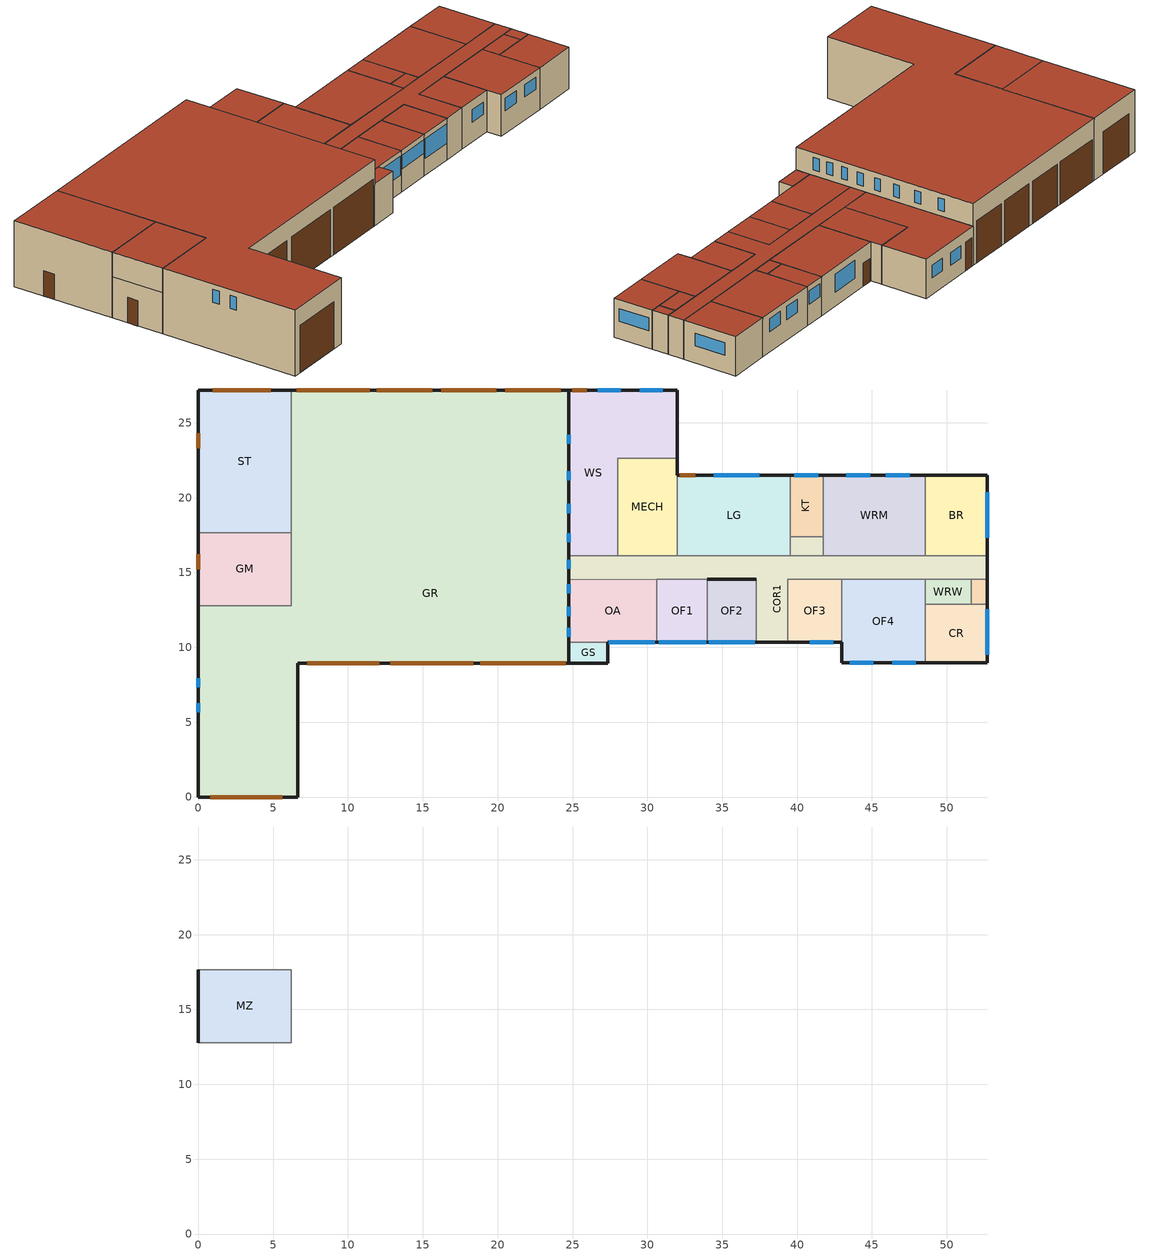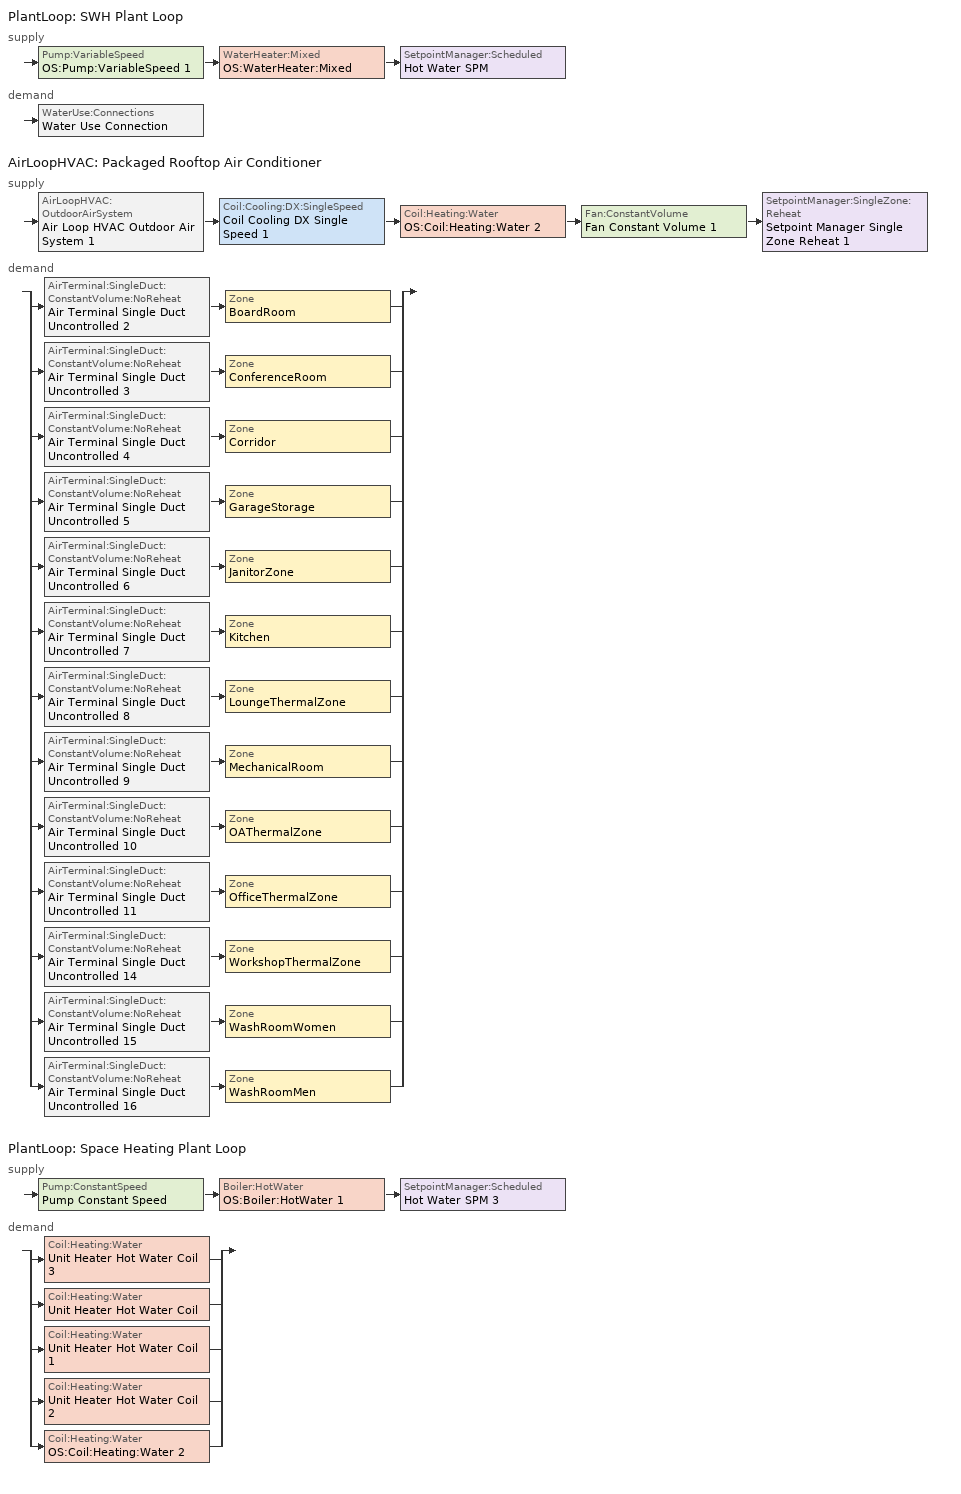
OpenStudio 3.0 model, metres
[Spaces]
ST
 floor ground: 6.2,27.19 6.2,17.67 0,17.67 0,27.19 z0
 wall outside: 6.2,27.19 0,27.19 0,17.67 z0:5.99
 wall to MZ: 0,17.67 6.2,17.67 z3.74:5.99
 wall to GR: 6.2,17.67 6.2,27.19 z0:5.99
 wall to GM: 0,17.67 6.2,17.67 z0:3.74
 door: 0,24.31 0,23.31 z0:2.3; 4.85,27.19 0.98,27.19 z0:4.1
 roof outside: 6.2,17.67 6.2,27.19 0,27.19 0,17.67 z5.99
GM
 floor ground: 6.2,17.67 6.2,12.79 0,12.79 0,17.67 z0
 wall outside: 0,17.67 0,12.79 z0:3.74
 wall to GR: 0,12.79 6.2,12.79 6.2,17.67 z0:3.74
 door: 0,16.2 0,15.2 z0:2.3
WS
 floor ground: 31.99,27.19 31.99,22.64 28.03,22.64 28.03,16.11 24.76,16.11 24.76,27.19 z0
 wall outside: 31.99,22.64 31.99,27.19 24.76,27.19 z0:3.8
 wall to MECH: 28.03,16.11 28.03,22.64 31.99,22.64 z0:3.8
 wall to COR1: 24.76,16.11 28.03,16.11 z0:3.8
 wall to GR: 24.76,27.19 24.76,16.11 z0:3.8
 window: 28.23,27.19 26.68,27.19 z1.53:2.75; 31.03,27.19 29.48,27.19 z1.59:2.81
 door: 25.94,27.19 24.98,27.19 z0:2.77
 roof outside: 28.03,16.11 28.03,22.64 31.99,22.64 31.99,27.19 24.76,27.19 24.76,16.11 z3.8
MECH
 floor ground: 31.99,22.64 31.99,16.11 28.03,16.11 28.03,22.64 z0
 wall outside: 31.99,21.51 31.99,22.64 z0:3.8
 wall to LG: 31.99,16.11 31.99,21.51 z0:3.8
 wall to COR1: 28.03,16.11 31.99,16.11 z0:3.8
 roof outside: 31.99,16.11 31.99,22.64 28.03,22.64 28.03,16.11 z3.8
LG
 floor ground: 39.55,21.51 39.55,16.11 31.99,16.11 31.99,21.51 z0
 wall outside: 39.55,21.51 31.99,21.51 z0:3.8
 wall to KT: 39.55,17.38 39.55,21.51 z0:3.8
 wall to COR1: 31.99,16.11 39.55,16.11 z0:3.8
 wall to JN: 39.55,16.11 39.55,17.38 z0:3.8
 window: 37.47,21.51 34.45,21.51 z1.35:3.11
 door: 33.19,21.51 32.15,21.51 z0:2.24
 roof outside: 39.55,16.11 39.55,21.51 31.99,21.51 31.99,16.11 z3.8
JN
 floor ground: 41.74,17.38 41.74,16.11 39.55,16.11 39.55,17.38 z0
 wall to KT: 41.74,17.38 39.55,17.38 z0:3.8
 wall to WRM: 41.74,16.11 41.74,17.38 z0:3.05; 41.74,16.11 41.74,17.38 z3.05:3.8
 wall to COR1: 39.55,16.11 41.74,16.11 z0:3.8
 roof outside: 41.74,16.11 41.74,17.38 39.55,17.38 39.55,16.11 z3.8
KT
 floor ground: 41.74,21.51 41.74,17.38 39.55,17.38 39.55,21.51 z0
 wall outside: 41.74,21.51 39.55,21.51 z0:3.8
 wall to WRM: 41.74,17.38 41.74,21.51 z0:3.05; 41.74,17.38 41.74,21.51 z3.05:3.8
 window: 41.42,21.51 39.82,21.51 z1.96:3.23
 roof outside: 41.74,17.38 41.74,21.51 39.55,21.51 39.55,17.38 z3.8
WRM
 floor ground: 48.56,21.51 48.56,16.11 41.74,16.11 41.74,21.51 z0
 wall outside: 48.56,21.51 41.74,21.51 z0:3.8
 wall to BR: 48.56,16.11 48.56,21.51 z0:3.8
 wall to COR1: 41.74,16.11 48.56,16.11 z0:3.8
 window: 44.88,21.51 43.28,21.51 z2:3.27; 47.53,21.51 45.93,21.51 z1.99:3.26
 roof outside: 48.56,16.11 48.56,21.51 41.74,21.51 41.74,16.11 z3.8
CR
 floor ground: 52.7,12.89 52.7,8.95 48.56,8.95 48.56,12.89 z0
 wall outside: 48.56,8.95 52.7,8.95 52.7,12.89 z0:3.8
 wall to OF4: 48.56,12.89 48.56,8.95 z0:3.8
 wall to WRW: 51.64,12.89 48.56,12.89 z0:3.05; 51.64,12.89 48.56,12.89 z3.05:3.8
 wall to COR2: 52.7,12.89 51.64,12.89 z0:3.8
 window: 52.7,9.5 52.7,12.54 z1.72:2.94
 roof outside: 52.7,8.95 52.7,12.89 48.56,12.89 48.56,8.95 z3.8
WRW
 floor ground: 51.64,14.54 51.64,12.89 48.56,12.89 48.56,14.54 z0
 wall to OF4: 48.56,14.54 48.56,12.89 z0:3.8
 wall to COR1: 51.64,14.54 48.56,14.54 z0:3.8
 wall to COR2: 51.64,12.89 51.64,14.54 z0:3.8
 roof outside: 51.64,12.89 51.64,14.54 48.56,14.54 48.56,12.89 z3.8
OF4
 floor ground: 48.56,14.54 48.56,8.95 42.98,8.95 42.98,14.54 z0
 wall outside: 42.98,10.35 42.98,8.95 48.56,8.95 z0:3.8
 wall to OF3: 42.98,14.54 42.98,10.35 z0:3.8
 wall to COR1: 48.56,14.54 42.98,14.54 z0:3.8
 window: 46.35,8.95 47.92,8.95 z2.1:3.21; 43.52,8.95 45.1,8.95 z2.12:3.24
 roof outside: 48.56,8.95 48.56,14.54 42.98,14.54 42.98,8.95 z3.8
OA
 floor ground: 30.64,14.54 30.64,10.35 24.76,10.35 24.76,14.5 z0
 wall outside: 27.36,10.35 30.64,10.35 z0:3.8
 wall to OF1: 30.64,10.35 30.64,14.54 z0:3.8
 wall to GS: 24.76,10.35 27.36,10.35 z0:3.8
 wall to GR: 24.76,14.5 24.76,10.35 z0:3.8
 wall to COR1: 30.64,14.54 24.76,14.5 z0:3.8
 window: 27.43,10.35 30.5,10.35 z1.6:3.35
 roof outside: 30.64,10.35 30.64,14.54 24.76,14.5 24.76,10.35 z3.8
OF1
 floor ground: 33.99,14.54 33.99,10.35 30.64,10.35 30.64,14.54 z0
 wall outside: 30.64,10.35 33.99,10.35 z0:3.8
 wall to OF2: 33.99,10.35 33.99,14.54 z0:3.8
 wall to COR1: 33.99,14.54 30.64,14.54 z0:3.8
 window: 30.77,10.35 33.92,10.35 z2.1:3.32
 roof outside: 33.99,10.35 33.99,14.54 30.64,14.54 30.64,10.35 z3.8
BR
 floor ground: 52.7,21.51 52.7,16.11 48.56,16.11 48.56,21.51 z0
 wall outside: 52.7,16.11 52.7,21.51 48.56,21.51 z0:3.8
 wall to COR1: 48.56,16.11 52.7,16.11 z0:3.8
 window: 52.7,17.31 52.7,20.35 z1.67:2.89
 roof outside: 52.7,16.11 52.7,21.51 48.56,21.51 48.56,16.11 z3.8
GS
 floor ground: 27.36,10.35 27.36,8.94 24.76,8.94 24.76,10.35 z0
 wall outside: 24.76,8.94 27.36,8.94 27.36,10.35 z0:3.8
 wall to GR: 24.76,10.35 24.76,8.94 z0:3.8
 roof outside: 27.36,8.94 27.36,10.35 24.76,10.35 24.76,8.94 z3.8
COR1
 floor ground: 24.76,16.11 52.7,16.11 52.7,14.54 39.38,14.54 39.38,10.35 37.26,10.35 37.26,14.54 33.99,14.54 30.64,14.54 24.76,14.5 z0
 wall outside: 52.7,14.54 52.7,16.11 / 37.26,10.35 39.38,10.35 / 33.99,14.54 37.26,14.54 z0:3.8
 wall to COR2: 51.64,14.54 52.7,14.54 z0:3.8
 wall to OF3: 39.38,10.35 39.38,14.54 42.98,14.54 z0:3.8
 wall to OF2: 37.26,14.54 37.26,10.35 z0:3.8
 wall to GR: 24.76,16.11 24.76,14.5 z0:3.8
 roof outside: 39.38,10.35 39.38,14.54 52.7,14.54 52.7,16.11 24.76,16.11 24.76,14.5 30.64,14.54 33.99,14.54 37.26,14.54 37.26,10.35 z3.8
COR2
 floor ground: 52.7,14.54 52.7,12.89 51.64,12.89 51.64,14.54 z0
 wall outside: 52.7,12.89 52.7,14.54 z0:3.8
 roof outside: 52.7,12.89 52.7,14.54 51.64,14.54 51.64,12.89 z3.8
OF2
 floor ground: 37.26,14.54 37.26,10.35 33.99,10.35 33.99,14.54 z0
 wall outside: 33.99,10.35 37.26,10.35 / 37.26,14.54 33.99,14.54 z0:3.8
 window: 34.1,10.35 37.17,10.35 z1.57:3.32
 roof outside: 37.26,10.35 37.26,14.54 33.99,14.54 33.99,10.35 z3.8
OF3
 floor ground: 42.98,14.54 42.98,10.35 39.38,10.35 39.38,14.54 z0
 wall outside: 39.38,10.35 42.98,10.35 z0:3.8
 window: 40.85,10.35 42.42,10.35 z1.84:2.96
 roof outside: 42.98,10.35 42.98,14.54 39.38,14.54 39.38,10.35 z3.8
GR
 floor ground: 24.76,27.19 24.76,8.94 6.65,8.94 6.65,0 0,0 0,12.79 6.2,12.79 6.2,27.19 z0
 wall outside: 24.76,27.19 6.2,27.19 / 0,12.79 0,0 6.65,0 6.65,8.94 24.76,8.94 z0:5.99; 24.76,8.94 24.76,27.19 z3.8:5.99
 wall to MZ: 6.2,17.67 6.2,12.79 0,12.79 z3.74:5.99
 window: 0,7.94 0,7.33 z4.34:5.54; 0,6.27 0,5.66 / 24.76,23.6 24.76,24.21 z4.3:5.5; 24.76,10.69 24.76,11.3 / 24.76,12.09 24.76,12.7 / 24.76,13.6 24.76,14.21 z4.35:5.55; 24.76,15.25 24.76,15.86 / 24.76,21.16 24.76,21.77 z4.29:5.49; 24.76,17.01 24.76,17.62 z4.27:5.47; 24.76,18.97 24.76,19.58 z4.23:5.43
 door: 7.26,8.94 12.07,8.94 / 12.84,8.94 18.38,8.94 / 0.79,0 5.6,0 z0:4.28; 18.83,8.94 24.56,8.94 z0:4.3; 24.22,27.19 20.51,27.19 / 19.91,27.19 16.24,27.19 / 15.62,27.19 11.91,27.19 / 11.45,27.19 6.57,27.19 z0:4.1
 roof outside: 6.65,0 6.65,8.94 24.76,8.94 24.76,27.19 6.2,27.19 6.2,12.79 0,12.79 0,0 z5.99
MZ
 floor to GM: 6.2,17.67 6.2,12.79 0,12.79 0,17.67 z3.74
 wall outside: 0,17.67 0,12.79 z3.74:5.99
 roof outside: 6.2,12.79 6.2,17.67 0,17.67 0,12.79 z5.99
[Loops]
PlantLoop 'SWH Plant Loop'
 supply: Pump:VariableSpeed 'OS:Pump:VariableSpeed 1' > WaterHeater:Mixed 'OS:WaterHeater:Mixed' > SetpointManager:Scheduled 'Hot Water SPM'
 demand: WaterUse:Connections 'Water Use Connection'
AirLoopHVAC 'Packaged Rooftop Air Conditioner'
 supply: AirLoopHVAC:OutdoorAirSystem 'Air Loop HVAC Outdoor Air System 1' > Coil:Cooling:DX:SingleSpeed 'Coil Cooling DX Single Speed 1' > Coil:Heating:Water 'OS:Coil:Heating:Water 2' > Fan:ConstantVolume 'Fan Constant Volume 1' > SetpointManager:SingleZone:Reheat 'Setpoint Manager Single Zone Reheat 1'
 demand: split
  | AirTerminal:SingleDuct:ConstantVolume:NoReheat 'Air Terminal Single Duct Uncontrolled 2' > Zone 'BoardRoom'
  | AirTerminal:SingleDuct:ConstantVolume:NoReheat 'Air Terminal Single Duct Uncontrolled 3' > Zone 'ConferenceRoom'
  | AirTerminal:SingleDuct:ConstantVolume:NoReheat 'Air Terminal Single Duct Uncontrolled 4' > Zone 'Corridor'
  | AirTerminal:SingleDuct:ConstantVolume:NoReheat 'Air Terminal Single Duct Uncontrolled 5' > Zone 'GarageStorage'
  | AirTerminal:SingleDuct:ConstantVolume:NoReheat 'Air Terminal Single Duct Uncontrolled 6' > Zone 'JanitorZone'
  | AirTerminal:SingleDuct:ConstantVolume:NoReheat 'Air Terminal Single Duct Uncontrolled 7' > Zone 'Kitchen'
  | AirTerminal:SingleDuct:ConstantVolume:NoReheat 'Air Terminal Single Duct Uncontrolled 8' > Zone 'LoungeThermalZone'
  | AirTerminal:SingleDuct:ConstantVolume:NoReheat 'Air Terminal Single Duct Uncontrolled 9' > Zone 'MechanicalRoom'
  | AirTerminal:SingleDuct:ConstantVolume:NoReheat 'Air Terminal Single Duct Uncontrolled 10' > Zone 'OAThermalZone'
  | AirTerminal:SingleDuct:ConstantVolume:NoReheat 'Air Terminal Single Duct Uncontrolled 11' > Zone 'OfficeThermalZone'
  | AirTerminal:SingleDuct:ConstantVolume:NoReheat 'Air Terminal Single Duct Uncontrolled 14' > Zone 'WorkshopThermalZone'
  | AirTerminal:SingleDuct:ConstantVolume:NoReheat 'Air Terminal Single Duct Uncontrolled 15' > Zone 'WashRoomWomen'
  | AirTerminal:SingleDuct:ConstantVolume:NoReheat 'Air Terminal Single Duct Uncontrolled 16' > Zone 'WashRoomMen'
PlantLoop 'Space Heating Plant Loop'
 supply: Pump:ConstantSpeed 'Pump Constant Speed' > Boiler:HotWater 'OS:Boiler:HotWater 1' > SetpointManager:Scheduled 'Hot Water SPM 3'
 demand: split
  | Coil:Heating:Water 'Unit Heater Hot Water Coil 3'
  | Coil:Heating:Water 'Unit Heater Hot Water Coil'
  | Coil:Heating:Water 'Unit Heater Hot Water Coil 1'
  | Coil:Heating:Water 'Unit Heater Hot Water Coil 2'
  | Coil:Heating:Water 'OS:Coil:Heating:Water 2'
[Site]
Edmonton Intl AP: Latitude {deg}=53.32; Longitude {deg}=-113.58; Time Zone {hr}=-7; Elevation {m}=723
[Building]
Fire Hall_pre-1960: Building Sector Type=Other; North Axis {deg}=-90; Default Construction Set=-modified; Standards Number of Stories=1; Standards Number of Above Ground Stories=1
[ClimateZones]
Climate Zone Institution Name 1=ASHRAE; Climate Zone Document Name 1=ANSI/ASHRAE Standard 169; Climate Zone Document Year 1=2006; Climate Zone Institution Name 2=CEC; Climate Zone Document Name 2=California Climate Zone Descriptions; Climate Zone Document Year 2=1995
[SizingPeriod:DesignDay] Barometric Pressure {Pa}=92936; Wind Direction {deg}=180; Sky Clearness=0; Rain Indicator=0; Snow Indicator=0; Day of Month=21; Daylight Saving Time Indicator=0; Dry-Bulb Temperature Range Modifier Type=DefaultMultipliers
Name | Maximum Dry-Bulb Temperature {C} | Daily Dry-Bulb Temperature Range {deltaC} | Humidity Indicating Conditions at Maximum Dry-Bulb | Wind Speed {m/s} | Month | Day Type | Humidity Indicating Type | Solar Model Indicator | ASHRAE Taub | ASHRAE Taud
Edmonton Stony Plain Ann Hum_n 99.6% Condns DP=>MCDB | -32.4 | 0 | -37.7 | 1.9 | 1 | WinterDesignDay | Dewpoint | ASHRAEClearSky
Edmonton Stony Plain Ann Htg 99.6% Condns DB | -32.5 | 0 | -32.5 | 1.9 | 1 | WinterDesignDay | Wetbulb | ASHRAEClearSky
Edmonton Stony Plain Ann Clg .4% Condns DB=>MWB | 27.5 | 12 | 17.6 | 3.8 | 7 | SummerDesignDay | Wetbulb | ASHRAETau | 0.353 | 2.369
Edmonton Stony Plain Ann Htg Wind 99.6% Condns WS=>MCDB | -5.8 | 0 | -5.8 | 11.6 | 1 | WinterDesignDay | Wetbulb | ASHRAEClearSky
Edmonton Stony Plain Ann Clg .4% Condns WB=>MDB | 25.3 | 12 | 19 | 3.8 | 7 | SummerDesignDay | Wetbulb | ASHRAETau | 0.353 | 2.369
Edmonton Stony Plain Ann Clg .4% Condns DP=>MDB | 22.6 | 12 | 16.5 | 3.8 | 7 | SummerDesignDay | Dewpoint | ASHRAETau | 0.353 | 2.369
Edmonton Stony Plain Ann Clg .4% Condns Enth=>MDB | 25.6 | 12 | 57100 | 3.8 | 7 | SummerDesignDay | Enthalpy | ASHRAETau | 0.353 | 2.369
[Material:AirGap]
Name | Thermal Resistance
000_F04 Wall air space resistance | 0.15
000_F05 Ceiling air space resistance | 0.18
MNECB Ref Airspace 25mm 1 | 0.1717
[Material]
Name | Roughness | Thickness {m} | Conductivity {W/m-K} | Density {kg/m3} | Specific Heat {J/kg-K} | Thermal Absorptance | Solar Absorptance | Visible Absorptance
G01 16mm gypsum board | MediumSmooth | 0.0159 | 0.16 | 800 | 1090 | 0.9 | 0.7 | 0.7
MAT-CC05 4 HW CONCRETE | Rough | 0.1016 | 1.311 | 2240 | 836.8 | 0.9 | 0.85 | 0.85
Vintage 4 Door mtl R4 | MediumRough | 0.03169 | 0.045 | 265 | 836.8
Vintage 4 Roof mtl R37 | MediumRough | 0.2934 | 0.045 | 265 | 836.8
Vintage 4 Wall mtl R18 | MediumRough | 0.14265 | 0.045 | 265 | 836.8
000_G05 25mm wood; 000 G05 25mm wood 2; 000 G05 25mm wood 3 | MediumSmooth | 0.0254 | 0.15 | 608 | 1630
000_G01a 19mm gypsum board; 000_G01a 19mm gypsum board 1 | MediumSmooth | 0.019 | 0.16 | 800 | 1090
000_F16 Acoustic tile | MediumSmooth | 0.0191 | 0.06 | 368 | 590
000_M11 100mm lightweight concrete | MediumRough | 0.1016 | 0.53 | 1280 | 840
MAT-CC05 4 HW CONCRETE 2; MAT-CC05 4 HW CONCRETE 3 | Rough | 0.1016 | 1.311 | 2240 | 836.8 | 0.9 | 0.7 | 0.7
MNECB Ref Brick 100mm 1 | MediumRough | 0.1016 | 1.311 | 2082.332 | 795.312
Mass NonRes Wall Insulation-2.89 1 | MediumRough | 0.129003 | 0.049 | 265 | 836.8 | 0.9 | 0.7 | 0.7
MNECB Ref Gravel 50mm 1 | VeryRough | 0.0508 | 1.80282 | 1601.794 | 837.17 | 0.9 | 0.7 | 0.7
MNECB Built-up Roof 9.5mm 1 | VeryRough | 0.0095 | 0.1634 | 1121.29 | 1465.048 | 0.9 | 0.7 | 0.7
MNECB Ref Polystyrene 46mm 1 | MediumRough | 0.180611 | 0.02885 | 28.832 | 1213.897
000_F08 Metal surface 1; 000_F08 Metal surface 2; 000_F08 Metal surface 3 | Smooth | 0.0008 | 45.28 | 7824 | 500
MNECB Ref Polystyrene 25mm 1; MNECB Ref Polystyrene 44mm 1 | MediumRough | 0.049179 | 0.02885 | 28.832 | 1213.897
MNECB Ref concrete 100mm 1; MNECB Ref concrete 100mm 2 | MediumRough | 0.1016 | 1.80282 | 2242.512 | 837.17
000_I01 25mm insulation board 1 | MediumRough | 0.0211195 | 0.03 | 43 | 1210
000_I01 25mm insulation board 2 | MediumRough | 0.0528295 | 0.03 | 43 | 1210
[Material:NoMass] Thermal Absorptance=0.9
Name | Roughness | Thermal Resistance {m2-K/W} | Solar Absorptance | Visible Absorptance | Thermal Resistance
PersonDoorMat | Smooth | 0.3 | 0.7 | 0.7
CP02 CARPET PAD | Smooth | 0.1 | 0.8 | 0.8
CP02 CARPET PAD 2 | VeryRough |  | 0.7 | 0.8 | 6.4385
CP02 CARPET PAD 3 | VeryRough |  | 0.7 | 0.8 | 1.6835
[Construction]
V4-Window-USI3.55: V4-Fenestration
IntPartition: G01 16mm gypsum board, 000_F05 Ceiling air space resistance, G01 16mm gypsum board
PersonDoor: PersonDoorMat
ExtSlabCarpet 4in ClimateZone 1-8: MAT-CC05 4 HW CONCRETE, CP02 CARPET PAD
Vintage 4 Door R4: Vintage 4 Door mtl R4
Vintage 4 Roof R37: Vintage 4 Roof mtl R37
Vintage 4 Wall R18: Vintage 4 Wall mtl R18
000_Interior Partition; 000_Interior Door: 000_G05 25mm wood
000_Interior Floor: 000_F16 Acoustic tile, 000_F05 Ceiling air space resistance, 000_M11 100mm lightweight concrete
000_Interior Wall: 000_G01a 19mm gypsum board, 000_F04 Wall air space resistance, 000_G01a 19mm gypsum board
000_Interior Ceiling: 000_M11 100mm lightweight concrete, 000_F05 Ceiling air space resistance, 000_F16 Acoustic tile
000_Interior Window: 000_Clear 3mm
000_Exterior Window: 000_Clear 3mm, 000_Air 13mm, 000_Clear 3mm
Customized construction 000_ExtSlabCarpet_4in_ClimateZone 1-8 to conductance of 0.1534683855125844: MAT-CC05 4 HW CONCRETE 2, CP02 CARPET PAD 2
Customized construction Vintage 1 Concrete Wall RSI 2.11 to conductance of 0.31545741324921134: MNECB Ref Brick 100mm 1, MNECB Ref Airspace 25mm 1, 000 G05 25mm wood 2, Mass NonRes Wall Insulation-2.89 1, 000_G01a 19mm gypsum board 1
Customized construction Vintage 1 Ref Deck Roof RSI 3.52 to conductance of 0.1534683855125844: MNECB Ref Gravel 50mm 1, MNECB Built-up Roof 9.5mm 1, MNECB Ref Polystyrene 46mm 1, 000_F08 Metal surface 1, 000 G05 25mm wood 3
Customized construction MNECB Ref Underground Floor 6.136 to conductance of 0.5678591709256104: MNECB Ref Polystyrene 25mm 1, MNECB Ref concrete 100mm 1
Customized construction MNECB Ref Underground Wall 9.659 to conductance of 0.5678591709256104: MNECB Ref Polystyrene 44mm 1, MNECB Ref concrete 100mm 2
Customized construction 000_ExtSlabCarpet_4in_ClimateZone 1-8 to conductance of 0.5678591709256104: MAT-CC05 4 HW CONCRETE 3, CP02 CARPET PAD 3
Customized Fenestration: cond=0.355 tvis=0.210 tsol=0.500: Customized Fenestration:: cond=0.355 tvis=0.210 tsol=0.500
Customized construction 000_Exterior Door to conductance of 1.4204545454545456: 000_F08 Metal surface 2, 000_I01 25mm insulation board 1
Customized construction 000_Exterior Door 1 to conductance of 0.5678591709256104: 000_F08 Metal surface 3, 000_I01 25mm insulation board 2
Customized Fenestration: cond=0.280 tvis=0.210 tsol=0.500: Customized Fenestration:: cond=0.280 tvis=0.210 tsol=0.500
[WindowMaterial:SimpleGlazingSystem]
V4-Fenestration: U-Factor {W/m2-K}=3.55; Solar Heat Gain Coefficient=0.5
[DefaultSurfaceConstructions]
Name | Floor Construction | Wall Construction | Roof Ceiling Construction
Default Surface Constructions 1 | ExtSlabCarpet 4in ClimateZone 1-8 | Vintage 4 Wall R18 | Vintage 4 Roof R37
Default Surface Constructions 2 | IntPartition | IntPartition
Default Surface Constructions 3 | ExtSlabCarpet 4in ClimateZone 1-8
000_Interior_DefSurfCons 12 | 000_Interior Floor | 000_Interior Wall | 000_Interior Ceiling
-modified | Customized construction 000_ExtSlabCarpet_4in_ClimateZone 1-8 to conductance of 0.1534683855125844 | Customized construction Vintage 1 Concrete Wall RSI 2.11 to conductance of 0.31545741324921134 | Customized construction Vintage 1 Ref Deck Roof RSI 3.52 to conductance of 0.1534683855125844
-modified 1 | Customized construction MNECB Ref Underground Floor 6.136 to conductance of 0.5678591709256104 | Customized construction MNECB Ref Underground Wall 9.659 to conductance of 0.5678591709256104 | Customized construction 000_ExtSlabCarpet_4in_ClimateZone 1-8 to conductance of 0.5678591709256104
[DefaultSubSurfaceConstructions]
Name | Fixed Window Construction | Operable Window Construction | Door Construction | Glass Door Construction | Overhead Door Construction | Skylight Construction | Tubular Daylight Dome Construction | Tubular Daylight Diffuser Construction
Default Sub Surface Constructions 1 | V4-Window-USI3.55 | V4-Window-USI3.55 | Vintage 4 Door R4 | V4-Window-USI3.55 | Vintage 4 Door R4 | V4-Window-USI3.55
Default Sub Surface Constructions 2 |  |  | PersonDoor
000_Interior_DefSubCons 12 | 000_Interior Window | 000_Interior Window | 000_Interior Door | 000_Exterior Window |  | 000_Exterior Window | 000_Interior Window | 000_Interior Window
-modified | Customized Fenestration: cond=0.355 tvis=0.210 tsol=0.500 | Customized Fenestration: cond=0.355 tvis=0.210 tsol=0.500 | Customized construction 000_Exterior Door to conductance of 1.4204545454545456 | Customized Fenestration: cond=0.355 tvis=0.210 tsol=0.500 | Customized construction 000_Exterior Door 1 to conductance of 0.5678591709256104 | Customized Fenestration: cond=0.280 tvis=0.210 tsol=0.500 | Customized Fenestration: cond=0.280 tvis=0.210 tsol=0.500 | Customized Fenestration: cond=0.280 tvis=0.210 tsol=0.500
[DefaultConstructionSet]
Name | Default Exterior Surface Constructions | Default Interior Surface Constructions | Default Ground Contact Surface Constructions | Default Exterior SubSurface Constructions | Default Interior SubSurface Constructions | Interior Partition Construction
V4-ConstructionSet | Default Surface Constructions 1 | Default Surface Constructions 2 | Default Surface Constructions 3 | Default Sub Surface Constructions 1 | Default Sub Surface Constructions 2
-modified | -modified | 000_Interior_DefSurfCons 12 | -modified 1 | -modified | 000_Interior_DefSubCons 12 | 000_Interior Partition
[WindowMaterial:Glazing] Optical Data Type=SpectralAverage; Front Side Visible Reflectance at Normal Incidence=0.081; Back Side Visible Reflectance at Normal Incidence=0.081; Infrared Transmittance at Normal Incidence=0; Front Side Infrared Hemispherical Emissivity=0.84; Back Side Infrared Hemispherical Emissivity=0.84
Name | Thickness | Solar Transmittance at Normal Incidence | Front Side Solar Reflectance at Normal Incidence | Back Side Solar Reflectance at Normal Incidence | Visible Transmittance at Normal Incidence | Conductivity | Thickness {m} | Conductivity {W/m-K} | Dirt Correction Factor for Solar and Visible Transmittance | Solar Diffusing
000_Clear 3mm | 0.003 | 0.837 | 0.075 | 0.075 | 0.898 | 0.9
Customized Fenestration:: cond=0.355 tvis=0.210 tsol=0.500 |  | 0.5 | 0.5 | 0.5 | 0.21 |  | 0.1 | 0.35461 | 1 | No
Customized Fenestration:: cond=0.280 tvis=0.210 tsol=0.500 |  | 0.5 | 0.5 | 0.5 | 0.21 |  | 0.1 | 0.28 | 1 | No
[WindowMaterial:Gas]
000_Air 13mm: Gas Type=Air; Thickness=0.0127
[ThermalZone] Use Ideal Air Loads=No
Name | Thermostat
Corridor | Thermostat Setpoint Dual Setpoint 1
WashRoomMen | Thermostat Setpoint Dual Setpoint 3
WashRoomWomen | Thermostat Setpoint Dual Setpoint 2
BoardRoom | Thermostat Setpoint Dual Setpoint 4
ConferenceRoom | Thermostat Setpoint Dual Setpoint 5
GMThermalZone | Thermostat Setpoint Dual Setpoint 6
MainGarage | Thermostat Setpoint Dual Setpoint 7
GarageStorage | Thermostat Setpoint Dual Setpoint 8
JanitorZone | Thermostat Setpoint Dual Setpoint 9
Kitchen | Thermostat Setpoint Dual Setpoint 10
MechanicalRoom | Thermostat Setpoint Dual Setpoint 11
Mezzanine | Thermostat Setpoint Dual Setpoint 12
OAThermalZone | Thermostat Setpoint Dual Setpoint 14
OfficeThermalZone | Thermostat Setpoint Dual Setpoint 13
WorkshopThermalZone | Thermostat Setpoint Dual Setpoint 15
STThermalZone | Thermostat Setpoint Dual Setpoint 16
LoungeThermalZone | Thermostat Setpoint Dual Setpoint 17
[Zone equipment]
Corridor: Air Terminal Single Duct Uncontrolled 4
WashRoomMen: Air Terminal Single Duct Uncontrolled 16
WashRoomWomen: Air Terminal Single Duct Uncontrolled 15
BoardRoom: Air Terminal Single Duct Uncontrolled 2
ConferenceRoom: Air Terminal Single Duct Uncontrolled 3
GMThermalZone: Unit Heater CV - Hot Water
MainGarage: Unit Heater CV - Hot Water 1, Fan Zone Exhaust, Fan Zone Exhaust 1
GarageStorage: Air Terminal Single Duct Uncontrolled 5
JanitorZone: Air Terminal Single Duct Uncontrolled 6
Kitchen: Air Terminal Single Duct Uncontrolled 7
MechanicalRoom: Air Terminal Single Duct Uncontrolled 9
Mezzanine: Unit Heater CV - Hot Water 3
OAThermalZone: Air Terminal Single Duct Uncontrolled 10
OfficeThermalZone: Air Terminal Single Duct Uncontrolled 11
WorkshopThermalZone: Air Terminal Single Duct Uncontrolled 14, Fan Zone Exhaust 2
STThermalZone: Unit Heater CV - Hot Water 2
LoungeThermalZone: Air Terminal Single Duct Uncontrolled 8
[Lights:Definition] Design Level Calculation Method=Watts/Area
Name | Watts per Space Floor Area {W/m2}
MNECB-Conf./meet-sched-C-lights_def; MNECB-Office-sched-A-lights_def | 19.4
MNECB-Corridors-sched-*-lights_def; MNECB-Fire station - engine room-sched-H-lights_def | 8.6
MNECB-Kitchen-sched-B-lights_def | 15.1
MNECB-Washroom-sched-*-lights_def | 8.7
MNECB-Workshop-sched-A-lights_def | 26.9
MNECB-Electrical/Mechanical-sched-*-lights_def; MNECB-Lounge/recreation-sched-B-lights_def | 7.5
MNECB-Storage area-sched-E-lights_def | 3.2
[BuildingStory]
Building Story 1: Nominal Z Coordinate {m}=0; Nominal Floor to Floor Height {m}=3.048
[Space] Building Story=Building Story 1
Name | Space Type | Thermal Zone
ST | Space Function-Fire station - engine room | STThermalZone
GM | Space Function-Lab - classrooms | GMThermalZone
WS | Space Function-Lab - classrooms | WorkshopThermalZone
MECH | Space Function-Electrical/Mechanical-sch-A | MechanicalRoom
LG | Space Function-Lounge/recreation | LoungeThermalZone
JN | Space Function-Storage area | JanitorZone
KT | Space Function-Food preparation | Kitchen
WRM | Space Function-Washroom-sch-A | WashRoomMen
CR | Space Function-Conf./meet./multi-purpose | ConferenceRoom
WRW | Space Function-Washroom-sch-A | WashRoomWomen
OF4; OF1; OF2; OF3 | Space Function-Office - open plan | OfficeThermalZone
OA | Space Function-Office - open plan | OAThermalZone
BR | Space Function-Conf./meet./multi-purpose | BoardRoom
MZ | Space Function-Storage area | Mezzanine
GS | Space Function-Storage area | GarageStorage
COR1; COR2 | Space Function-Corr. < 2.4m wide-sch-A | Corridor
GR | Space Function-Fire station - engine room | MainGarage
[Sizing:Zone] Zone Cooling Design Supply Air Temperature Input Method=SupplyAirTemperature; Zone Cooling Design Supply Air Temperature Difference {deltaC}=11.11; Zone Heating Design Supply Air Temperature Input Method=SupplyAirTemperature; Zone Heating Design Supply Air Temperature Difference {deltaC}=11.11; Zone Cooling Design Supply Air Humidity Ratio {kg-H2O/kg-air}=0.0085; Zone Heating Design Supply Air Humidity Ratio {kg-H2O/kg-air}=0.008; Zone Heating Sizing Factor=1; Zone Cooling Sizing Factor=1; Heating Design Air Flow Method=DesignDay; Account for Dedicated Outdoor Air System=No; Dedicated Outdoor Air System Control Strategy=NeutralSupplyAir; Dedicated Outdoor Air Low Setpoint Temperature for Design {C}=Autosize; Dedicated Outdoor Air High Setpoint Temperature for Design {C}=Autosize
Name | Zone Cooling Design Supply Air Temperature {C} | Zone Heating Design Supply Air Temperature {C}
Corridor; WashRoomMen; WashRoomWomen; BoardRoom; ConferenceRoom; GarageStorage; JanitorZone; Kitchen; OAThermalZone; OfficeThermalZone; WorkshopThermalZone; LoungeThermalZone | 12.8 | 45
GMThermalZone; MainGarage; Mezzanine; STThermalZone | 14 | 40
MechanicalRoom | 12.5 | 45
[ThermostatSetpoint:DualSetpoint] Heating Setpoint Temperature Schedule=heating_always_21C; Cooling Setpoint Temperature Schedule=cooling_always_24C
Thermostat Setpoint Dual Setpoint 1; Thermostat Setpoint Dual Setpoint 2; Thermostat Setpoint Dual Setpoint 3; Thermostat Setpoint Dual Setpoint 4; Thermostat Setpoint Dual Setpoint 5; Thermostat Setpoint Dual Setpoint 6; Thermostat Setpoint Dual Setpoint 7; Thermostat Setpoint Dual Setpoint 8; Thermostat Setpoint Dual Setpoint 9; Thermostat Setpoint Dual Setpoint 10; Thermostat Setpoint Dual Setpoint 11; Thermostat Setpoint Dual Setpoint 12; Thermostat Setpoint Dual Setpoint 13; Thermostat Setpoint Dual Setpoint 14; Thermostat Setpoint Dual Setpoint 15; Thermostat Setpoint Dual Setpoint 16; Thermostat Setpoint Dual Setpoint 17
[DesignSpecification:OutdoorAir] Outdoor Air Flow per Floor Area {m3/s-m2}=0; Outdoor Air Flow Rate Fraction Schedule=Always On
Name | Outdoor Air Flow per Person {m3/s-person}
NECB-Conf./meet./multi-purpose-C-oa; NECB-Office-A-oa; NECB-Fire station - engine room-H-oa | 0.01
NECB-Corr. < 2.4m wide-*-oa; NECB-Storage area-E-oa | 0.025
NECB-Food preparation-B-oa; NECB-Washroom-*-oa; NECB-Lounge/recreation-B-oa | 0.03
NECB-Workshop-A-oa | 0.0375
NECB-Electrical/Mechanical-*-oa | 0.05
[ElectricEquipment:Definition] Design Level Calculation Method=Watts/Area
Name | Watts per Space Floor Area {W/m2} | Fraction Lost
MNECB-Conf./meet-sched-C-elec_def | 1 | 0
MNECB-Corridors-sched-*-elec_def | 0
MNECB-Kitchen-sched-B-elec_def; MNECB-Workshop-sched-A-elec_def | 10
MNECB-Office-sched-A-elec_def | 7.5
MNECB-Washroom-sched-*-elec_def; MNECB-Electrical/Mechanical-sched-*-elec_def; MNECB-Storage area-sched-E-elec_def; MNECB-Lounge/recreation-sched-B-elec_def | 1
MNECB-Fire station - engine room-sched-H-elec_def | 2.5
[SpaceType] Default Construction Set=V4-ConstructionSet; Default Schedule Set=Firehall-Schedule-Set; Standards Building Type=Space Function
Name | Design Specification Outdoor Air Object | Standards Space Type
Space Function-Office - open plan | NECB-Office-A-oa | Office - open plan
Space Function-Corr. < 2.4m wide-sch-A | NECB-Corr. < 2.4m wide-*-oa | Corr. < 2.4m wide-sch-A
Space Function-Conf./meet./multi-purpose | NECB-Conf./meet./multi-purpose-C-oa | Conf./meet./multi-purpose
Space Function-Electrical/Mechanical-sch-A | NECB-Electrical/Mechanical-*-oa | Electrical/Mechanical-sch-A
Space Function-Fire station - engine room | NECB-Fire station - engine room-H-oa | Fire station - engine room
Space Function-Food preparation | NECB-Food preparation-B-oa | Food preparation
Space Function-Lounge/recreation | NECB-Lounge/recreation-B-oa | Lounge/recreation
Space Function-Storage area | NECB-Storage area-E-oa | Storage area
Space Function-Washroom-sch-A | NECB-Washroom-*-oa | Washroom-sch-A
Space Function-Lab - classrooms | NECB-Workshop-A-oa | Lab - classrooms
[People] Number of People Schedule=FireHall-Occupancy
Name | People Definition | Space or SpaceType
NECB-Office-sched-A-people | Firehall-Office | Space Function-Office - open plan
NECB-Corr. < 2.4m wide-sched-*-people | Firehall-Corridor | Space Function-Corr. < 2.4m wide-sch-A
Conf./meet-people | Firehall-Conference/meeting | Space Function-Conf./meet./multi-purpose
NECB-Electrical/Mechanical-sched-*-people | Firehall-Unoccupied | Space Function-Electrical/Mechanical-sch-A
NECB-Fire station - engine room-sched-H-people | Firehall-Engine room | Space Function-Fire station - engine room
NECB-Food preparation-sched-B-people | Firehall-Kitchen | Space Function-Food preparation
NECB-Lounge/recreation-sched-B-people | Firehall-Lounge/Recreation | Space Function-Lounge/recreation
NECB-Storage area-sched-E-people | Firehall-Unoccupied | Space Function-Storage area
NECB-Washroom-sched-*-people | Firehall-Washroom | Space Function-Washroom-sch-A
NECB-Workshop-sched-A-people | Firehall-Workshop | Space Function-Lab - classrooms
[Lights] Schedule=Firehall-Lighting
Name | Lights Definition | Space or SpaceType
NECB-Office-sched-A-lights | MNECB-Office-sched-A-lights_def | Space Function-Office - open plan
NECB-Corr. < 2.4m wide-sched-*-lights | MNECB-Corridors-sched-*-lights_def | Space Function-Corr. < 2.4m wide-sch-A
Conf./meet-lights | MNECB-Conf./meet-sched-C-lights_def | Space Function-Conf./meet./multi-purpose
NECB-Electrical/Mechanical-sched-*-lights | MNECB-Electrical/Mechanical-sched-*-lights_def | Space Function-Electrical/Mechanical-sch-A
NECB-Fire station - engine room-sched-H-lights | MNECB-Fire station - engine room-sched-H-lights_def | Space Function-Fire station - engine room
NECB-Food preparation-sched-B-lights | MNECB-Kitchen-sched-B-lights_def | Space Function-Food preparation
NECB-Lounge/recreation-sched-B-lights | MNECB-Lounge/recreation-sched-B-lights_def | Space Function-Lounge/recreation
NECB-Storage area-sched-E-lights | MNECB-Storage area-sched-E-lights_def | Space Function-Storage area
NECB-Washroom-sched-*-lights | MNECB-Washroom-sched-*-lights_def | Space Function-Washroom-sch-A
NECB-Workshop-sched-A-lights | MNECB-Workshop-sched-A-lights_def | Space Function-Lab - classrooms
[ElectricEquipment] Schedule=Firehall-Equipment
Name | Electric Equipment Definition | Space or SpaceType
NECB-Office-sched-A-elec | MNECB-Office-sched-A-elec_def | Space Function-Office - open plan
NECB-Corr. < 2.4m wide-sched-*-elec | MNECB-Corridors-sched-*-elec_def | Space Function-Corr. < 2.4m wide-sch-A
Conf./meet-elec | MNECB-Conf./meet-sched-C-elec_def | Space Function-Conf./meet./multi-purpose
NECB-Electrical/Mechanical-sched-*-elec | MNECB-Electrical/Mechanical-sched-*-elec_def | Space Function-Electrical/Mechanical-sch-A
NECB-Fire station - engine room-sched-H-elec | MNECB-Fire station - engine room-sched-H-elec_def | Space Function-Fire station - engine room
NECB-Food preparation-sched-B-elec | MNECB-Kitchen-sched-B-elec_def | Space Function-Food preparation
NECB-Lounge/recreation-sched-B-elec | MNECB-Lounge/recreation-sched-B-elec_def | Space Function-Lounge/recreation
NECB-Storage area-sched-E-elec | MNECB-Storage area-sched-E-elec_def | Space Function-Storage area
NECB-Washroom-sched-*-elec | MNECB-Washroom-sched-*-elec_def | Space Function-Washroom-sch-A
NECB-Workshop-sched-A-elec | MNECB-Workshop-sched-A-elec_def | Space Function-Lab - classrooms
[SpaceInfiltration:DesignFlowRate] Schedule=Always On; Design Flow Rate Calculation Method=Flow/ExteriorArea; Design Flow Rate {m3/s}=0; Flow per Exterior Surface Area {m3/s-m2}=0.0008
Name | Space or SpaceType | Air Changes per Hour {1/hr} | Flow per Space Floor Area {m3/s-m2}
Space Infiltration Design Flow Rate 1 | Space Function-Office - open plan
Space Infiltration Design Flow Rate 2 | Space Function-Corr. < 2.4m wide-sch-A | 0
Space Infiltration Design Flow Rate 3 | Space Function-Conf./meet./multi-purpose | 0
Space Infiltration Design Flow Rate 4 | Space Function-Storage area
Space Infiltration Design Flow Rate 5 | Space Function-Electrical/Mechanical-sch-A |  | 0
Space Infiltration Design Flow Rate 6 | Space Function-Fire station - engine room | 0
Space Infiltration Design Flow Rate 7 | Space Function-Food preparation | 0 | 0
Space Infiltration Design Flow Rate 8 | Space Function-Lounge/recreation | 0
Space Infiltration Design Flow Rate 9 | Space Function-Washroom-sch-A |  | 0
Space Infiltration Design Flow Rate 10 | Space Function-Lab - classrooms |  | 0
[People:Definition] Number of People Calculation Method=People; Fraction Radiant=0.3
Name | Number of People {people}
Firehall-Conference/meeting; Firehall-Office; Firehall-Kitchen | 2
Firehall-Unoccupied | 0
Firehall-Engine room; Firehall-Corridor; Firehall-Workshop | 1
Firehall-Lounge/Recreation | 4
Firehall-Washroom | 0.5
[DefaultScheduleSet]
Firehall-Schedule-Set: Hours of Operation Schedule=Always On; Number of People Schedule=FireHall-Occupancy; People Activity Level Schedule=ActivityLevel; Lighting Schedule=Firehall-Lighting; Electric Equipment Schedule=Firehall-Equipment; Hot Water Equipment Schedule=Firehall-Equipment; Other Equipment Schedule=Firehall-Equipment
[WaterUse:Connections]
Water Use Connection: Water Use Equipment Name 1=Total Firehall Water Use
[WaterUse:Equipment]
Total Firehall Water Use: Water Use Equipment Definition=Total Firehall Water Use; Space=MECH; Flow Rate Fraction Schedule=Firehall-Equipment
[WaterUse:Equipment:Definition]
Total Firehall Water Use: Peak Flow Rate {m3/s}=9.71673e-06; Target Temperature Schedule=Hot Water Target Temperature
[PlantLoop] Glycol Concentration=0; Plant Loop Volume {m3}=Autocalculate; Load Distribution Scheme=Optimal
Name | Fluid Type
SWH Plant Loop
Space Heating Plant Loop | Water
[Sizing:Plant] Loop Type=Heating; Design Loop Exit Temperature {C}=82; Loop Design Temperature Difference {deltaC}=11; Sizing Option=NonCoincident; Zone Timesteps in Averaging Window=1; Coincident Sizing Factor Mode=None
SWH Plant Loop; Space Heating Plant Loop
[Pump:VariableSpeed]
OS:Pump:VariableSpeed 1: Skin Loss Radiative Fraction=0.5; Design Power Sizing Method=PowerPerFlowPerPressure; Design Electric Power per Unit Flow Rate {W/(m3/s)}=348701.1; Design Shaft Power per Unit Flow Rate per Unit Head {W-s/m3-Pa}=1.28205; Design Minimum Flow Rate Fraction=0
[SetpointManager:Scheduled] Control Variable=Temperature
Name | Schedule
Hot Water SPM | Water Heater Setpoint Temperature
Hot Water SPM 3 | Hot Water Temperature
[WaterHeater:Mixed]
OS:WaterHeater:Mixed: Tank Volume {m3}=0.227; Setpoint Temperature Schedule=shw_60C; Deadband Temperature Difference {deltaC}=2; Maximum Temperature Limit {C}=82.22; Heater Control Type=Cycle; Heater Maximum Capacity {W}=15236; Heater Fuel Type=Electricity; Heater Thermal Efficiency=0.8; Off Cycle Parasitic Fuel Consumption Rate {W}=20; Off Cycle Parasitic Fuel Type=Electricity; Off Cycle Parasitic Heat Fraction to Tank=0.8; On Cycle Parasitic Fuel Type=Electricity; Ambient Temperature Indicator=Schedule; Ambient Temperature Schedule=Water Heater Ambient Temperature; Off Cycle Loss Coefficient to Ambient Temperature {W/K}=6; On Cycle Loss Coefficient to Ambient Temperature {W/K}=6; Use Side Effectiveness=1; Source Side Effectiveness=1; Use Side Design Flow Rate {m3/s}=autosize; Source Side Design Flow Rate {m3/s}=autosize; Indirect Water Heating Recovery Time {hr}=1.5; Source Side Flow Control Mode=IndirectHeatPrimarySetpoint
[AirLoopHVAC]
Packaged Rooftop Air Conditioner: Availability Schedule=Always On Discrete; Design Supply Air Flow Rate {m3/s}=AutoSize
[AvailabilityManager:NightCycle]
Availability Manager Night Cycle 1: Applicability Schedule=Always On Discrete; Control Type=CycleOnAnyZoneFansOnly
[Sizing:System]
Packaged Rooftop Air Conditioner: Type of Load to Size On=Sensible; Design Outdoor Air Flow Rate {m3/s}=Autosize; Central Heating Maximum System Air Flow Ratio=1; Preheat Design Temperature {C}=7; Preheat Design Humidity Ratio {kg-H2O/kg-Air}=0.008; Precool Design Temperature {C}=12.8; Precool Design Humidity Ratio {kg-H2O/kg-Air}=0.008; Central Cooling Design Supply Air Temperature {C}=12.8; Central Heating Design Supply Air Temperature {C}=40; Sizing Option=NonCoincident; 100% Outdoor Air in Cooling=Yes; 100% Outdoor Air in Heating=Yes; Central Cooling Design Supply Air Humidity Ratio {kg-H2O/kg-Air}=0.0085; Central Heating Design Supply Air Humidity Ratio {kg-H2O/kg-Air}=0.008; Cooling Design Air Flow Method=DesignDay; Cooling Design Air Flow Rate {m3/s}=0; Heating Design Air Flow Method=DesignDay; Heating Design Air Flow Rate {m3/s}=0; System Outdoor Air Method=ZoneSum; Zone Maximum Outdoor Air Fraction=1; Cooling Supply Air Flow Rate Per Floor Area {m3/s-m2}=0.00996765; Cooling Fraction of Autosized Cooling Supply Air Flow Rate=1; Cooling Supply Air Flow Rate Per Unit Cooling Capacity {m3/s-W}=3.94755e-05; Heating Supply Air Flow Rate Per Floor Area {m3/s-m2}=0.00996765; Heating Fraction of Autosized Heating Supply Air Flow Rate=1; Heating Fraction of Autosized Cooling Supply Air Flow Rate=1; Heating Supply Air Flow Rate Per Unit Heating Capacity {m3/s-W}=3.15882e-05; Cooling Design Capacity Method=CoolingDesignCapacity; Cooling Design Capacity {W}=Autosize; Cooling Design Capacity Per Floor Area {W/m2}=234.7; Fraction of Autosized Cooling Design Capacity=1; Heating Design Capacity Method=HeatingDesignCapacity; Heating Design Capacity {W}=Autosize; Heating Design Capacity Per Floor Area {W/m2}=157; Fraction of Autosized Heating Design Capacity=1; Central Cooling Capacity Control Method=OnOff
[Fan:ConstantVolume] Fan Total Efficiency=0.75; Maximum Flow Rate {m3/s}=AutoSize; Motor Efficiency=0.75
Name | Availability Schedule | Pressure Rise {Pa}
Fan Constant Volume 1 | Always On Discrete | 500
Unit Heater CV Fan; Unit Heater CV Fan 1; Unit Heater CV Fan 2; Unit Heater CV Fan 3 | Always On Discrete 1
[Coil:Cooling:DX:SingleSpeed]
Coil Cooling DX Single Speed 1: Availability Schedule=Always On Discrete; Rated Total Cooling Capacity {W}=autosize; Rated Sensible Heat Ratio=autosize; Rated COP {W/W}=2.5; Rated Air Flow Rate {m3/s}=autosize; Rated Evaporator Fan Power Per Volume Flow Rate {W/(m3/s)}=773.3; Total Cooling Capacity Function of Temperature Curve=Curve Biquadratic 1; Total Cooling Capacity Function of Flow Fraction Curve=Curve Quadratic 1; Energy Input Ratio Function of Temperature Curve=Curve Biquadratic 2; Energy Input Ratio Function of Flow Fraction Curve=Curve Quadratic 2; Part Load Fraction Correlation Curve=Curve Quadratic 3; Minimum Outdoor Dry-Bulb Temperature for Compressor Operation {C}=-25; Condenser Type=AirCooled; Evaporative Condenser Effectiveness=0; Evaporative Condenser Air Flow Rate {m3/s}=Autosize; Evaporative Condenser Pump Rated Power Consumption {W}=Autosize; Crankcase Heater Capacity {W}=0; Maximum Outdoor Dry-Bulb Temperature for Crankcase Heater Operation {C}=0; Basin Heater Capacity {W/K}=0; Basin Heater Setpoint Temperature {C}=10
[SetpointManager:SingleZone:Reheat]
Setpoint Manager Single Zone Reheat 1: Minimum Supply Air Temperature {C}=13; Maximum Supply Air Temperature {C}=45; Control Zone=Corridor
[Controller:OutdoorAir]
Controller Outdoor Air 1: Minimum Outdoor Air Flow Rate {m3/s}=Autosize; Maximum Outdoor Air Flow Rate {m3/s}=Autosize; Economizer Control Type=FixedDryBulb; Economizer Control Action Type=ModulateFlow; Economizer Maximum Limit Dry-Bulb Temperature {C}=19; Economizer Maximum Limit Enthalpy {J/kg}=64000; Economizer Maximum Limit Dewpoint Temperature {C}=0; Economizer Minimum Limit Dry-Bulb Temperature {C}=-100; Lockout Type=NoLockout; Minimum Limit Type=FixedMinimum; Controller Mechanical Ventilation=Controller Mechanical Ventilation 1; High Humidity Control=No; Heat Recovery Bypass Control Type=BypassWhenOAFlowGreaterThanMinimum
[Controller:MechanicalVentilation]
Controller Mechanical Ventilation 1: Availability Schedule=Always On Discrete; Demand Controlled Ventilation=No; System Outdoor Air Method=ZoneSum
[AirLoopHVAC:OutdoorAirSystem]
Air Loop HVAC Outdoor Air System 1: Controller=Controller Outdoor Air 1
[AirTerminal:SingleDuct:ConstantVolume:NoReheat] Availability Schedule=Always On Discrete; Maximum Air Flow Rate {m3/s}=AutoSize
Air Terminal Single Duct Uncontrolled 2; Air Terminal Single Duct Uncontrolled 3; Air Terminal Single Duct Uncontrolled 4; Air Terminal Single Duct Uncontrolled 5; Air Terminal Single Duct Uncontrolled 6; Air Terminal Single Duct Uncontrolled 7; Air Terminal Single Duct Uncontrolled 8; Air Terminal Single Duct Uncontrolled 9; Air Terminal Single Duct Uncontrolled 10; Air Terminal Single Duct Uncontrolled 11; Air Terminal Single Duct Uncontrolled 14; Air Terminal Single Duct Uncontrolled 15; Air Terminal Single Duct Uncontrolled 16
[ZoneHVAC:UnitHeater] Availability Schedule=Always On Discrete 1; Maximum Supply Air Flow Rate {m3/s}=AutoSize; Fan Control Type=OnOff; Maximum Hot Water Flow Rate {m3/s}=autosize; Minimum Hot Water Flow Rate {m3/s}=0; Heating Convergence Tolerance=0.001
Name | Supply Air Fan | Heating Coil
Unit Heater CV - Hot Water | Unit Heater CV Fan | Unit Heater Hot Water Coil
Unit Heater CV - Hot Water 1 | Unit Heater CV Fan 1 | Unit Heater Hot Water Coil 1
Unit Heater CV - Hot Water 2 | Unit Heater CV Fan 2 | Unit Heater Hot Water Coil 2
Unit Heater CV - Hot Water 3 | Unit Heater CV Fan 3 | Unit Heater Hot Water Coil 3
[Coil:Heating:Water]
Name | Availability Schedule
Unit Heater Hot Water Coil; Unit Heater Hot Water Coil 1; Unit Heater Hot Water Coil 2; Unit Heater Hot Water Coil 3 | Always On Discrete
OS:Coil:Heating:Water 2 | Always On Discrete 1
[Boiler:HotWater]
OS:Boiler:HotWater 1: Nominal Capacity {W}=Autosize; Nominal Thermal Efficiency=0.8; Efficiency Curve Temperature Evaluation Variable=LeavingBoiler; Normalized Boiler Efficiency Curve=Boiler Efficiency; Water Outlet Upper Temperature Limit {C}=99; Boiler Flow Mode=LeavingSetpointModulated; Parasitic Electric Load {W}=0; Sizing Factor=1
[Controller:WaterCoil] Action=Normal
Name | Water Coil
Controller Water Coil 1 | Unit Heater Hot Water Coil 3
Controller Water Coil 2 | Unit Heater Hot Water Coil
Controller Water Coil 3 | Unit Heater Hot Water Coil 1
Controller Water Coil 4 | Unit Heater Hot Water Coil 2
Controller Water Coil 5 | OS:Coil:Heating:Water 2
[Pump:ConstantSpeed]
Pump Constant Speed: Rated Flow Rate {m3/s}=autosize; Rated Pump Head {Pa}=179352; Rated Power Consumption {W}=autosize; Motor Efficiency=0.9; Fraction of Motor Inefficiencies to Fluid Stream=0; Pump Control Type=Intermittent; Design Power Sizing Method=PowerPerFlowPerPressure; Design Electric Power per Unit Flow Rate {W/(m3/s)}=348701.1; Design Shaft Power per Unit Flow Rate per Unit Head {W-s/m3-Pa}=1.28205
[Fan:ZoneExhaust] Availability Schedule=Exhaust Fan Schedule; Fan Total Efficiency=0.6; Pressure Rise {Pa}=98667; Maximum Flow Rate {m3/s}=0.0472; System Availability Manager Coupling Mode=Decoupled
Fan Zone Exhaust; Fan Zone Exhaust 1; Fan Zone Exhaust 2
[Schedule:Constant] Value=1
Always On Discrete; Always On Discrete 1
[Schedule:Ruleset]
Name | Default Day Schedule | Summer Design Day Schedule | Winter Design Day Schedule
ActivityLevel | Schedule Day 1
FireHall-Occupancy | Schedule Day 26 | Schedule Day 127 | Schedule Day 126
Firehall-Lighting | Schedule Day 28 | Schedule Day 128 | Schedule Day 129
Firehall-Equipment | Schedule Day 30 | Schedule Day 130 | Schedule Day 131
Always On | Always On Default Schedule | Always On Summer Design Day | Always On Winter Design Day
Water Heater Setpoint Temperature | Water Heater Setpoint Temperature Default
Water Heater Ambient Temperature | Water Heater Ambient Temperature Default
Hot Water Temperature | Hot Water Temperature Default | Hot Water Temperature Summer Design Day | Hot Water Temperature Winter Design Day
Hot Water Target Temperature | Schedule Day 44
Exhaust Fan Schedule | Schedule Day 53 | Schedule Day 140 | Schedule Day 141
heating_always_21C | Schedule Day 142
cooling_always_24C | Schedule Day 2
shw_60C | Schedule Day 58
[Schedule:Day]
Schedule Day 1; Schedule Day 129; Schedule Day 131: 24, 0, 0
Schedule Day 25: 24, 0, 131
Schedule Day 26; Schedule Day 126; Schedule Day 127; Schedule Day 27; Schedule Day 130; Always On Default Schedule; Always On Summer Design Day; Always On Winter Design Day: 24, 0, 1
Schedule Day 28: 24, 0, 0.3
Schedule Day 128: 24, 0, 0.900184
Schedule Day 29: 24, 0, 0.900002
Schedule Day 30; Schedule Day 31: 24, 0, 0.9
Water Heater Setpoint Temperature Default; Hot Water Temperature Summer Design Day; Hot Water Temperature Winter Design Day: 24, 0, 67
Water Heater Ambient Temperature Default: 24, 0, 22
Hot Water Temperature Default; Schedule Day 44: 24, 0, 82
Schedule Day 53; Schedule Day 140; Schedule Day 141: 12, 0, 0, 14, 0, 1, 24, 0, 0
Schedule Day 142: 24, 0, 21
Schedule Day 2: 24, 0, 24
Schedule Day 58: 24, 0, 23.5
Schedule Day 143: 24, 0, 60
[Schedule:Rule] Rule Order=0; Apply Monday=Yes; Apply Tuesday=Yes; Apply Wednesday=Yes; Apply Friday=Yes; Apply Saturday=Yes
Name | Schedule Ruleset | Day Schedule | Apply Sunday | Apply Thursday | Date Specification Type | Start Month | Start Day | End Month | End Day
Schedule Rule 1 | ActivityLevel | Schedule Day 25 | Yes | Yes
Schedule Rule 2 | FireHall-Occupancy | Schedule Day 27 | Yes | Yes
Schedule Rule 3 | Firehall-Lighting | Schedule Day 29 | Yes | Yes
Schedule Rule 4 | Firehall-Equipment | Schedule Day 31 | Yes | Yes
Schedule Rule 13 | shw_60C | Schedule Day 143 | No | No | DateRange | 1 | 31 | 12 | 31
[Curve:Biquadratic]
Name | Coefficient1 Constant | Coefficient2 x | Coefficient3 x**2 | Coefficient4 y | Coefficient5 y**2 | Coefficient6 x*y | Minimum Value of x | Maximum Value of x | Minimum Value of y | Maximum Value of y
Curve Biquadratic 1 | 0.42415 | 0.04426 | -0.00042 | 0.00333 | -8e-005 | -0.00021 | 17 | 22 | 13 | 46
Curve Biquadratic 2 | 1.23649 | -0.02431 | 0.00057 | -0.01434 | 0.00063 | -0.00038 | 17 | 22 | 13 | 46
Boiler Efficiency | 1 | 0 | 0 | 0 | 0 | 0 | 0 | 1 | 0 | 1
[Curve:Quadratic]
Name | Coefficient1 Constant | Coefficient2 x | Coefficient3 x**2 | Minimum Value of x | Maximum Value of x
Curve Quadratic 1 | 0.77136 | 0.34053 | -0.11088 | 0.75918 | 1.13877
Curve Quadratic 2 | 1.2055 | -0.32953 | 0.12308 | 0.75918 | 1.13877
Curve Quadratic 3 | 0.771 | 0.229 | 0 | 0 | 1
